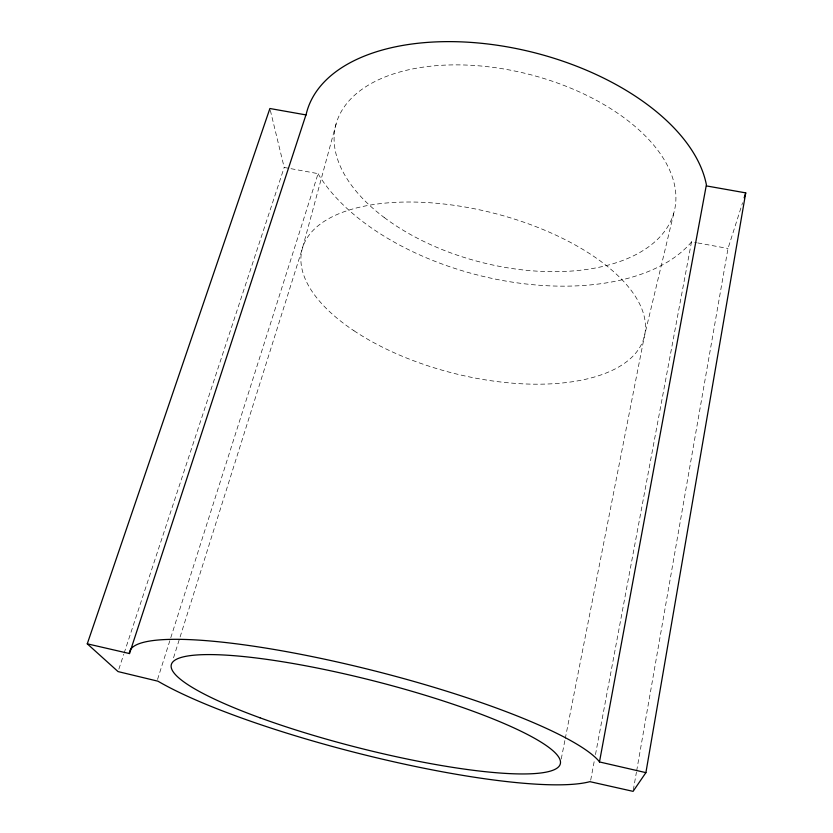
<?xml version="1.0" encoding="UTF-8"?>
<svg xmlns="http://www.w3.org/2000/svg" width="833" height="833" viewBox="0 0 833 833"><rect width="100%" height="100%" fill="white"/><g stroke="black" fill="none" stroke-linecap="round" stroke-linejoin="round"><path stroke-width="0.62" stroke-dasharray="4.17 3.12" d="M633.299 790.069L636.433 772.139M636.662 770.869L728.011 248.463L742.578 202.763M590.691 780.157L594.523 759.696M595.48 754.583L691.515 241.799L696.544 242.715M561.244 758.998L565.003 739.891M565.253 738.621L644.44 336.022L674.459 210.478M336.126 123.888L302.369 248.536L173.274 658.643M157.541 679.436L318.091 173.649L284.188 167.454L270.194 109.769M118.869 669.118L123.753 654.29M124.159 653.051L284.188 167.454M691.515 241.799L690.921 242.653A206.022 114.725 14.3 0 1 502.58 280.492A206.022 114.725 14.3 0 1 318.612 174.67L318.091 173.649M697.804 242.944L728.011 248.463M353.931 330.722A176.554 82.529 14.3 0 0 640.504 346.153A176.554 82.529 14.3 0 0 425.142 202.45A176.554 82.529 14.3 0 0 353.931 330.722M384.169 217.475A174.628 96.982 14.3 0 0 670.096 222.442A174.628 96.982 14.3 0 0 460.753 64.912A174.628 96.982 14.3 0 0 384.169 217.475"/><path stroke-width="1.25" d="M306.148 114.944L269.892 108.509L87.267 643.826L129.511 653.561L306.273 113.892A206.022 114.725 14.3 0 1 507.807 46.96A206.022 114.725 14.3 0 1 706.394 184.801L599.479 761.945L645.898 772.639L745.733 192.881L706.488 185.926M744.15 197.817L745.733 192.881M645.898 772.639L633.08 791.35L589.889 781.656A244.361 41.942 14.3 0 1 384.971 759.769A244.361 41.942 14.3 0 1 157.968 681.207L118.057 671.585L87.267 643.826M599.479 761.945L599.208 761.466A244.361 41.942 14.3 0 0 345.247 663.786A244.361 41.942 14.3 0 0 129.396 653.134L129.511 653.561M259.979 717.796A200.691 34.288 14.3 0 0 560.245 764.1A200.691 34.288 14.3 0 0 277.295 660.913A200.691 34.288 14.3 0 0 259.979 717.796"/></g></svg>
